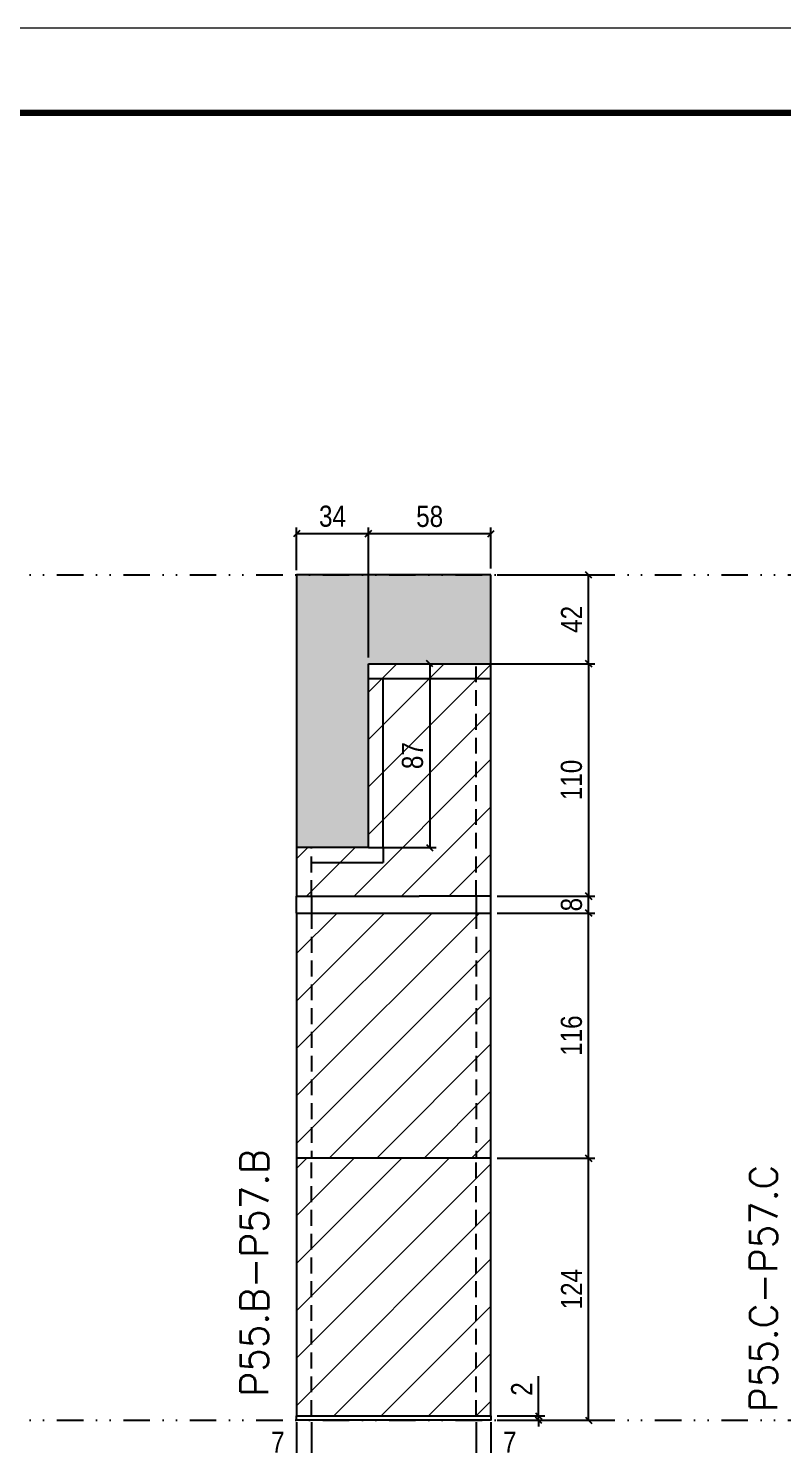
# Model space of a CAD drawing. Extents: x 28748 to 35002, y 14885 to 43501.
# Drawn here: x 29433 to 29790, y 32493 to 33164 of the extents above; entities that cross this region are included whole.
import ezdxf

# ---------------------------------------------------------------- set-up
doc = ezdxf.new("R2010")
doc.units = 0
for name, pattern in [('DASHED', [0.75, 0.5, -0.25]), ('DIVIDE2', [0.625, 0.25, -0.125, 0, -0.125, 0, -0.125]), ('HIDDEN', [0.375, 0.25, -0.125])]:
    doc.linetypes.add(name, pattern=pattern)
for name, color, linetype in [('COTA', 241, 'Continuous'), ('FUNDOS', 1, 'Continuous'), ('Nível', 160, 'Continuous'), ('Painéis', 200, 'Continuous'), ('SARR_2.2x7', 40, 'Continuous'), ('Sarrafo de Pressão', 42, 'HIDDEN')]:
    doc.layers.add(name, color=color, linetype=linetype)
for name, color, linetype, lineweight in [('Folhas', 255, 'Continuous', 9), ('Hachura', 251, 'Continuous', 9), ('SARRAFO DE PRESSAO', 251, 'DASHED', 9), ('Texto Seção', 7, 'Continuous', 15)]:
    doc.layers.add(name, color=color, linetype=linetype, lineweight=lineweight)
doc.styles.add('COTA TECNICA', font='techl___.ttf', dxfattribs={"height": 10})
doc.styles.add('COTA TECNICA-50', font='techl___.ttf', dxfattribs={"height": 10})
doc.styles.add('REGUA-120', font='ROMANS.shx', dxfattribs={"height": 15})
doc.dimstyles.new('COTA PAINEL-50', dxfattribs={"dimtxt": 10, "dimasz": 3, "dimexe": 3, "dimexo": 3, "dimgap": 3, "dimtad": 1, "dimdec": 1, "dimzin": 12, "dimdsep": 46, "dimtxsty": 'COTA TECNICA-50', "dimblk1": 'OBLIQUE', "dimblk2": 'OBLIQUE', "dimsah": 1, "dimcen": 0.9, "dimclrd": 4, "dimclre": 4, "dimclrt": 240, "dimadec": 1, "dimazin": 3, "dimtfac": 1, "dimtdec": 1, "dimtmove": 0, "dimatfit": 3, "dimfxl": 1, "dimtolj": 1, "dimtzin": 12, "dimarcsym": 0})
doc.dimstyles.new('PAINEL', dxfattribs={"dimtxt": 10, "dimasz": 3, "dimexe": 3, "dimexo": 3, "dimgap": 3, "dimtad": 1, "dimdec": 1, "dimzin": 12, "dimdsep": 46, "dimtxsty": 'COTA TECNICA', "dimblk1": 'OBLIQUE', "dimblk2": 'OBLIQUE', "dimsah": 1, "dimcen": 0.9, "dimclrd": 4, "dimclre": 4, "dimclrt": 240, "dimadec": 1, "dimazin": 3, "dimtfac": 1, "dimtdec": 1, "dimtmove": 0, "dimatfit": 3, "dimfxl": 1, "dimtolj": 1, "dimtzin": 12, "dimarcsym": 0})

# ---------------------------------------------------------------- blocks, each defined once
blk = doc.blocks.new('9999999999')
at = {"layer": 'Folhas'}
blk.add_lwpolyline([(98138.98, 34190.21), (99623.98, 34190.21), (99623.98, 35240.21), (98138.98, 35240.21)], close=True, dxfattribs=at)
at = {"layer": 'Folhas', "color": 30, "const_width": 3}
blk.add_lwpolyline([(98213.98, 34230.21), (99583.98, 34230.21), (99583.98, 35200.21), (98213.98, 35200.21)], close=True, dxfattribs=at)
blk = doc.blocks.new('_Oblique')
at = {"color": 0, "linetype": 'ByBlock', "lineweight": -2}
blk.add_line((-0.5, -0.5), (0.5, 0.5), dxfattribs=at)
blk = doc.blocks.new('*D678')
at = {"layer": 'COTA', "color": 4, "lineweight": -2, "transparency": 16777216}
for p, q in [((29560.1, 32503.85), (29560.1, 32449.68)), ((29652.1, 32503.85), (29652.1, 32449.68)), ((29560.1, 32452.68), (29652.1, 32452.68))]:
    blk.add_line(p, q, dxfattribs=at)
at = {"layer": 'Defpoints', "color": 0, "transparency": 16777216}
for p in [(29560.1, 32506.85), (29652.1, 32506.85), (29652.1, 32452.68)]:
    blk.add_point(p, dxfattribs=at)
at = {"layer": 'COTA', "color": 4, "lineweight": -2, "transparency": 16777216, "xscale": 3, "yscale": 3, "zscale": 3, "rotation": 180}
blk.add_blockref('_Oblique', (29560.1, 32452.68), dxfattribs=at)
at = {"layer": 'COTA', "color": 4, "lineweight": -2, "transparency": 16777216, "xscale": 3, "yscale": 3, "zscale": 3}
blk.add_blockref('_Oblique', (29652.1, 32452.68), dxfattribs=at)
at = {"layer": 'COTA', "color": 240, "transparency": 16777216, "insert": (29606.1, 32460.76), "char_height": 10, "attachment_point": 5, "style": 'COTA TECNICA'}
blk.add_mtext('\\A1;92', dxfattribs=at)
blk = doc.blocks.new('*D679')
at = {"layer": 'COTA', "color": 4, "lineweight": -2, "transparency": 16777216}
for p, q in [((29655.1, 32628.85), (29701.34, 32628.85)), ((29698.34, 32504.85), (29698.34, 32628.85)), ((29655.1, 32504.85), (29701.34, 32504.85))]:
    blk.add_line(p, q, dxfattribs=at)
at = {"layer": 'Defpoints', "color": 0, "transparency": 16777216}
for p in [(29652.1, 32628.85), (29698.34, 32628.85), (29652.1, 32504.85)]:
    blk.add_point(p, dxfattribs=at)
at = {"layer": 'COTA', "color": 4, "lineweight": -2, "transparency": 16777216, "xscale": 3, "yscale": 3, "zscale": 3}
for p, rotation in [((29698.34, 32628.85), 90), ((29698.34, 32504.85), 270)]:
    blk.add_blockref('_Oblique', p, dxfattribs=dict(at, rotation=rotation))
at = {"layer": 'COTA', "color": 240, "transparency": 16777216, "insert": (29690.27, 32566.85), "char_height": 10, "attachment_point": 5, "rotation": 90, "style": 'COTA TECNICA-50'}
blk.add_mtext('\\A1;124', dxfattribs=at)
blk = doc.blocks.new('*D680')
at = {"layer": 'COTA', "color": 4, "lineweight": -2, "transparency": 16777216}
for p, q in [((29674.63, 32506.85), (29674.63, 32525.65)), ((29655.1, 32506.85), (29677.63, 32506.85)), ((29655.1, 32504.85), (29677.63, 32504.85)), ((29674.63, 32504.85), (29674.63, 32506.85)), ((29674.63, 32504.85), (29674.63, 32501.85))]:
    blk.add_line(p, q, dxfattribs=at)
at = {"layer": 'Defpoints', "color": 0, "transparency": 16777216}
for p in [(29652.1, 32506.85), (29652.1, 32504.85), (29674.63, 32504.85)]:
    blk.add_point(p, dxfattribs=at)
at = {"layer": 'COTA', "color": 4, "lineweight": -2, "transparency": 16777216, "xscale": 3, "yscale": 3, "zscale": 3}
for p, rotation in [((29674.63, 32506.85), 270), ((29674.63, 32504.85), 90)]:
    blk.add_blockref('_Oblique', p, dxfattribs=dict(at, rotation=rotation))
at = {"layer": 'COTA', "color": 240, "transparency": 16777216, "insert": (29666.63, 32519.6), "char_height": 10, "attachment_point": 5, "rotation": 90, "style": 'COTA TECNICA-50'}
blk.add_mtext('\\A1;2', dxfattribs=at)
blk = doc.blocks.new('*D681')
at = {"layer": 'COTA', "color": 4, "lineweight": -2, "transparency": 16777216}
for p, q in [((29567.1, 32503.85), (29567.1, 32483.34)), ((29560.1, 32501.85), (29560.1, 32483.34)), ((29560.1, 32486.34), (29545.37, 32486.34)), ((29567.1, 32486.34), (29560.1, 32486.34))]:
    blk.add_line(p, q, dxfattribs=at)
at = {"layer": 'Defpoints', "color": 0, "transparency": 16777216}
for p in [(29560.1, 32504.85), (29567.1, 32506.85), (29560.1, 32486.34)]:
    blk.add_point(p, dxfattribs=at)
at = {"layer": 'COTA', "color": 4, "lineweight": -2, "transparency": 16777216, "xscale": 3, "yscale": 3, "zscale": 3, "rotation": 180}
blk.add_blockref('_Oblique', (29560.1, 32486.34), dxfattribs=at)
at = {"layer": 'COTA', "color": 4, "lineweight": -2, "transparency": 16777216, "xscale": 3, "yscale": 3, "zscale": 3}
blk.add_blockref('_Oblique', (29567.1, 32486.34), dxfattribs=at)
at = {"layer": 'COTA', "color": 240, "transparency": 16777216, "insert": (29551.24, 32494.41), "char_height": 10, "attachment_point": 5, "style": 'COTA TECNICA-50'}
blk.add_mtext('\\A1;7', dxfattribs=at)
blk = doc.blocks.new('*D682')
at = {"layer": 'COTA', "color": 4, "lineweight": -2, "transparency": 16777216}
for p, q in [((29645.1, 32503.85), (29645.1, 32483.34)), ((29652.1, 32501.85), (29652.1, 32483.34)), ((29645.1, 32486.34), (29652.1, 32486.34)), ((29652.1, 32486.34), (29666.83, 32486.34))]:
    blk.add_line(p, q, dxfattribs=at)
at = {"layer": 'Defpoints', "color": 0, "transparency": 16777216}
for p in [(29645.1, 32506.85), (29652.1, 32504.85), (29652.1, 32486.34)]:
    blk.add_point(p, dxfattribs=at)
at = {"layer": 'COTA', "color": 4, "lineweight": -2, "transparency": 16777216, "xscale": 3, "yscale": 3, "zscale": 3, "rotation": 180}
blk.add_blockref('_Oblique', (29645.1, 32486.34), dxfattribs=at)
at = {"layer": 'COTA', "color": 4, "lineweight": -2, "transparency": 16777216, "xscale": 3, "yscale": 3, "zscale": 3}
blk.add_blockref('_Oblique', (29652.1, 32486.34), dxfattribs=at)
at = {"layer": 'COTA', "color": 240, "transparency": 16777216, "insert": (29660.97, 32494.41), "char_height": 10, "attachment_point": 5, "style": 'COTA TECNICA-50'}
blk.add_mtext('\\A1;7', dxfattribs=at)
blk = doc.blocks.new('*D683')
at = {"layer": 'Defpoints', "color": 0, "linetype": 'ByBlock', "transparency": 16777216}
for p in [(29652.1, 32744.85), (29698.34, 32744.85), (29652.1, 32628.85)]:
    blk.add_point(p, dxfattribs=at)
at = {"layer": 'FUNDOS', "color": 4, "linetype": 'ByBlock', "lineweight": -2, "transparency": 16777216}
for p, q in [((29655.1, 32744.85), (29701.34, 32744.85)), ((29698.34, 32628.85), (29698.34, 32744.85)), ((29655.1, 32628.85), (29701.34, 32628.85))]:
    blk.add_line(p, q, dxfattribs=at)
at = {"layer": 'FUNDOS', "color": 4, "linetype": 'ByBlock', "lineweight": -2, "transparency": 16777216, "xscale": 3, "yscale": 3, "zscale": 3}
for p, rotation in [((29698.34, 32744.85), 90), ((29698.34, 32628.85), 270)]:
    blk.add_blockref('_Oblique', p, dxfattribs=dict(at, rotation=rotation))
at = {"layer": 'FUNDOS', "color": 240, "linetype": 'ByBlock', "transparency": 16777216, "insert": (29690.24, 32686.85), "char_height": 10, "attachment_point": 5, "rotation": 90, "style": 'COTA TECNICA'}
blk.add_mtext('\\A1;116', dxfattribs=at)
blk = doc.blocks.new('*D2442')
at = {"layer": 'COTA', "color": 4, "lineweight": -2, "transparency": 16777216}
for p, q in [((29621.1, 32862.85), (29701.34, 32862.85)), ((29698.34, 32862.85), (29698.34, 32752.85)), ((29655.1, 32752.85), (29701.34, 32752.85))]:
    blk.add_line(p, q, dxfattribs=at)
at = {"layer": 'Defpoints', "color": 0, "transparency": 16777216}
for p in [(29618.1, 32862.85), (29652.1, 32752.85), (29698.34, 32752.85)]:
    blk.add_point(p, dxfattribs=at)
at = {"layer": 'COTA', "color": 4, "lineweight": -2, "transparency": 16777216, "xscale": 3, "yscale": 3, "zscale": 3}
for p, rotation in [((29698.34, 32862.85), 90), ((29698.34, 32752.85), 270)]:
    blk.add_blockref('_Oblique', p, dxfattribs=dict(at, rotation=rotation))
at = {"layer": 'COTA', "color": 240, "transparency": 16777216, "insert": (29690.24, 32807.85), "char_height": 10, "attachment_point": 5, "rotation": 90, "style": 'COTA TECNICA-50'}
blk.add_mtext('\\A1;110', dxfattribs=at)
blk = doc.blocks.new('*D2443')
at = {"layer": 'COTA', "color": 4, "lineweight": -2, "transparency": 16777216}
for p, q in [((29560.1, 32907.12), (29560.1, 32927.39)), ((29594.1, 32865.85), (29594.1, 32927.39)), ((29594.1, 32924.39), (29560.1, 32924.39))]:
    blk.add_line(p, q, dxfattribs=at)
at = {"layer": 'Defpoints', "color": 0, "transparency": 16777216}
for p in [(29560.1, 32924.39), (29560.1, 32904.12), (29594.1, 32862.85)]:
    blk.add_point(p, dxfattribs=at)
at = {"layer": 'COTA', "color": 4, "lineweight": -2, "transparency": 16777216, "xscale": 3, "yscale": 3, "zscale": 3, "rotation": 180}
blk.add_blockref('_Oblique', (29560.1, 32924.39), dxfattribs=at)
at = {"layer": 'COTA', "color": 4, "lineweight": -2, "transparency": 16777216, "xscale": 3, "yscale": 3, "zscale": 3}
blk.add_blockref('_Oblique', (29594.1, 32924.39), dxfattribs=at)
at = {"layer": 'COTA', "color": 240, "transparency": 16777216, "insert": (29577.1, 32932.61), "char_height": 10, "attachment_point": 5, "style": 'COTA TECNICA-50'}
blk.add_mtext('\\A1;34', dxfattribs=at)
blk = doc.blocks.new('*D2440')
at = {"layer": 'COTA', "color": 4, "lineweight": -2, "transparency": 16777216}
for p, q in [((29655.1, 32904.85), (29701.34, 32904.85)), ((29698.34, 32862.85), (29698.34, 32904.85)), ((29621.1, 32862.85), (29701.34, 32862.85))]:
    blk.add_line(p, q, dxfattribs=at)
at = {"layer": 'Defpoints', "color": 0, "transparency": 16777216}
for p in [(29652.1, 32904.85), (29698.34, 32904.85), (29618.1, 32862.85)]:
    blk.add_point(p, dxfattribs=at)
at = {"layer": 'COTA', "color": 4, "lineweight": -2, "transparency": 16777216, "xscale": 3, "yscale": 3, "zscale": 3}
for p, rotation in [((29698.34, 32904.85), 90), ((29698.34, 32862.85), 270)]:
    blk.add_blockref('_Oblique', p, dxfattribs=dict(at, rotation=rotation))
at = {"layer": 'COTA', "color": 240, "transparency": 16777216, "insert": (29690.27, 32883.85), "char_height": 10, "attachment_point": 5, "rotation": 90, "style": 'COTA TECNICA'}
blk.add_mtext('\\A1;42', dxfattribs=at)
blk = doc.blocks.new('*D2441')
at = {"layer": 'COTA', "color": 4, "lineweight": -2, "transparency": 16777216}
for p, q in [((29594.1, 32865.85), (29594.1, 32927.39)), ((29652.1, 32907.85), (29652.1, 32927.39)), ((29652.1, 32924.39), (29594.1, 32924.39))]:
    blk.add_line(p, q, dxfattribs=at)
at = {"layer": 'Defpoints', "color": 0, "transparency": 16777216}
for p in [(29594.1, 32924.39), (29652.1, 32904.85), (29594.1, 32862.85)]:
    blk.add_point(p, dxfattribs=at)
at = {"layer": 'COTA', "color": 4, "lineweight": -2, "transparency": 16777216, "xscale": 3, "yscale": 3, "zscale": 3, "rotation": 180}
blk.add_blockref('_Oblique', (29594.1, 32924.39), dxfattribs=at)
at = {"layer": 'COTA', "color": 4, "lineweight": -2, "transparency": 16777216, "xscale": 3, "yscale": 3, "zscale": 3}
blk.add_blockref('_Oblique', (29652.1, 32924.39), dxfattribs=at)
at = {"layer": 'COTA', "color": 240, "transparency": 16777216, "insert": (29623.1, 32932.52), "char_height": 10, "attachment_point": 5, "style": 'COTA TECNICA'}
blk.add_mtext('\\A1;58', dxfattribs=at)
blk = doc.blocks.new('*D2444')
at = {"layer": 'COTA', "color": 4, "lineweight": -2, "transparency": 16777216}
for p, q in [((29597.1, 32862.85), (29626.1, 32862.85)), ((29623.1, 32862.85), (29623.1, 32775.85)), ((29597.6, 32775.85), (29626.1, 32775.85))]:
    blk.add_line(p, q, dxfattribs=at)
at = {"layer": 'Defpoints', "color": 0, "transparency": 16777216}
for p in [(29594.1, 32862.85), (29594.6, 32775.85), (29623.1, 32775.85)]:
    blk.add_point(p, dxfattribs=at)
at = {"layer": 'COTA', "color": 4, "lineweight": -2, "transparency": 16777216, "xscale": 3, "yscale": 3, "zscale": 3}
for p, rotation in [((29623.1, 32862.85), 90), ((29623.1, 32775.85), 270)]:
    blk.add_blockref('_Oblique', p, dxfattribs=dict(at, rotation=rotation))
at = {"layer": 'COTA', "color": 240, "transparency": 16777216, "insert": (29615.01, 32819.35), "char_height": 10, "attachment_point": 5, "rotation": 90, "style": 'COTA TECNICA'}
blk.add_mtext('\\A1;87', dxfattribs=at)
blk = doc.blocks.new('*D2611')
at = {"layer": 'COTA', "color": 4, "lineweight": -2, "transparency": 16777216}
for p, q in [((29655.1, 32752.85), (29701.34, 32752.85)), ((29698.34, 32744.85), (29698.34, 32752.85)), ((29655.1, 32744.85), (29701.34, 32744.85))]:
    blk.add_line(p, q, dxfattribs=at)
at = {"layer": 'Defpoints', "color": 0, "transparency": 16777216}
for p in [(29652.1, 32752.85), (29698.34, 32752.85), (29652.1, 32744.85)]:
    blk.add_point(p, dxfattribs=at)
at = {"layer": 'COTA', "color": 4, "lineweight": -2, "transparency": 16777216, "xscale": 3, "yscale": 3, "zscale": 3}
for p, rotation in [((29698.34, 32752.85), 90), ((29698.34, 32744.85), 270)]:
    blk.add_blockref('_Oblique', p, dxfattribs=dict(at, rotation=rotation))
at = {"layer": 'COTA', "color": 240, "transparency": 16777216, "insert": (29690.25, 32748.85), "char_height": 10, "attachment_point": 5, "rotation": 90, "style": 'COTA TECNICA'}
blk.add_mtext('\\A1;8', dxfattribs=at)

msp = doc.modelspace()

# ---------------------------------------------------------------- hatches: boundary and pattern name
at = {"layer": 'COTA', "linetype": 'ByBlock'}
h = msp.add_hatch(dxfattribs=at)
h.set_pattern_fill('AR-CONC', color=256, scale=0.03)
h.set_pattern_definition([(50, (288.8415, 8), (5.46554007, -0.47817257), [0.5715, -6.2865]), (355, (288.8415, 8), (-1.05730264, 5.73170536), [0.4572, -5.0292175]), (100.451445, (289.297, 7.96), (4.4082374, 5.25353256), [0.48570026, -5.34270734]), (46.1842, (288.8415, 9.524), (8.1323712, -1.2612698), [0.85725, -9.42975]), (96.635558, (289.519, 9.419), (7.122124, 7.4227837), [0.7285507, -8.0140682]), (351.184151, (288.8415, 9.524), (7.122124, 7.4227837), [0.685799, -7.543792]), (21, (289.6035, 9.143), (4.54843174, -3.06795595), [0.5715, -6.2865]), (326, (289.6035, 9.143), (1.85406085, 5.525639), [0.4572, -5.0292]), (71.451445, (289.9826, 8.8873), (6.4024926, 2.45768307), [0.48570026, -5.3426981]), (37.5, (288.8415, 8), (0.0926581, 2.53665117), [0, -4.96824, 0, -5.1054, 0, -5.04825]), (7.5, (288.8415, 8), (2.00458988, 3.00541724), [0, -2.91084, 0, -4.85394, 0, -1.92405]), (327.5, (287.1423, 8), (4.067717855, -0.17186232), [0, -1.905, 0, -5.9436, 0, -7.8867]), (317.5, (286.3803, 8), (4.44387544, 0.76279473), [0, -2.4765, 0, -3.94716, 0, -5.6007])])
h.paths.add_polyline_path([(29594.1, 32794.85), (29594.1, 32775.85), (29560.1, 32775.85), (29560.1, 32904.85), (29652.1, 32904.85), (29652.1, 32862.85), (29594.1, 32862.85)])
at = {"layer": 'Hachura'}
h = msp.add_hatch(dxfattribs=at)
h.set_pattern_fill('ANSI31', color=256, scale=5)
h.paths.add_polyline_path([(29652.1, 32862.85), (29594.1, 32862.85), (29594.1, 32794.85), (29594.1, 32775.85), (29560.1, 32775.85), (29560.1, 32752.85), (29594.1, 32752.85), (29618.1, 32752.85), (29652.1, 32752.85), (29652.1, 32794.85)])
h = msp.add_hatch(dxfattribs=at)
h.set_pattern_fill('ANSI31', color=256, scale=5)
h.paths.add_polyline_path([(29652.1, 32744.85), (29618.1, 32744.85), (29560.1, 32744.85), (29560.1, 32628.85), (29652.1, 32628.85)])
at = {"layer": 'Hachura', "linetype": 'ByBlock'}
h = msp.add_hatch(dxfattribs=at)
h.set_pattern_fill('ANSI31', color=256, scale=5)
h.set_pattern_definition([(45, (-101914.437, 1369.089), (-11.2253202, 11.2253202), [])])
h.paths.add_polyline_path([(29652.1, 32628.85), (29560.1, 32628.85), (29560.1, 32506.85), (29652.1, 32506.85)])

# ---------------------------------------------------------------- linework, layer by layer
at = {"layer": 'COTA', "linetype": 'ByBlock'}
for p, q in [((29652.1, 32904.85), (29560.1, 32904.85)), ((29560.1, 32904.85), (29560.1, 32775.85)), ((29652.1, 32862.85), (29652.1, 32904.85))]:
    msp.add_line(p, q, dxfattribs=at)
at = {"layer": 'Nível', "color": 4, "linetype": 'DIVIDE2', "ltscale": 50}
for p, q in [((29163.65, 32904.85), (30193.34, 32904.85)), ((29163.65, 32504.85), (30193.34, 32504.85))]:
    msp.add_line(p, q, dxfattribs=at)
at = {"layer": 'Painéis'}
for p, q in [((29594.1, 32794.85), (29594.1, 32862.85)), ((29594.1, 32862.85), (29652.1, 32862.85)), ((29652.1, 32794.85), (29652.1, 32862.85)), ((29594.1, 32775.85), (29594.1, 32794.85)), ((29652.1, 32752.85), (29652.1, 32794.85)), ((29594.1, 32775.85), (29560.1, 32775.85)), ((29560.1, 32775.85), (29560.1, 32752.85)), ((29560.1, 32752.85), (29618.1, 32752.85)), ((29560.1, 32752.85), (29594.1, 32752.85)), ((29560.1, 32744.85), (29560.1, 32752.85)), ((29652.1, 32752.85), (29618.1, 32752.85)), ((29652.1, 32744.85), (29652.1, 32752.85)), ((29560.1, 32744.85), (29560.1, 32628.85)), ((29560.1, 32744.85), (29652.1, 32744.85)), ((29652.1, 32628.85), (29652.1, 32744.85))]:
    msp.add_line(p, q, dxfattribs=at)
for points in [[(29560.1, 32506.85), (29652.1, 32506.85), (29652.1, 32628.85), (29560.1, 32628.85)], [(29560.1, 32506.85), (29652.1, 32506.85), (29652.1, 32504.85), (29560.1, 32504.85)]]:
    msp.add_lwpolyline(points, close=True, dxfattribs=at)
at = {"layer": 'SARR_2.2x7'}
for p, q in [((29594.1, 32855.85), (29652.1, 32855.85)), ((29601.1, 32775.85), (29601.1, 32855.85)), ((29594.1, 32775.85), (29601.1, 32775.85)), ((29601.1, 32775.85), (29601.1, 32768.85)), ((29567.1, 32768.85), (29601.1, 32768.85))]:
    msp.add_line(p, q, dxfattribs=at)
at = {"layer": 'Sarrafo de Pressão', "ltscale": 30}
for p, q in [((29645.1, 32752.85), (29645.1, 32862.85)), ((29567.1, 32752.85), (29567.1, 32775.85)), ((29567.1, 32752.85), (29567.1, 32744.85)), ((29645.1, 32752.85), (29645.1, 32744.85)), ((29567.1, 32744.85), (29567.1, 32628.85)), ((29645.1, 32744.85), (29645.1, 32628.85)), ((29567.1, 32506.85), (29567.1, 32628.85)), ((29645.1, 32506.85), (29645.1, 32628.85))]:
    msp.add_line(p, q, dxfattribs=at)

# ---------------------------------------------------------------- block references
at = {"layer": 'SARRAFO DE PRESSAO', "color": 6, "linetype": 'ByBlock'}
msp.add_blockref('9999999999', (-69390.64, -2076.64), dxfattribs=at)

# ---------------------------------------------------------------- texts
at = {"layer": 'Texto Seção', "char_height": 13, "width": 285.3299, "attachment_point": 7, "rotation": 90, "style": 'REGUA-120'}
for s, insert in [('\\pxt3;P55.B-P57.B', (29546.63, 32516.1)), ('P55.C-P57.C', (29787.61, 32508.78))]:
    msp.add_mtext(s, dxfattribs=dict(at, insert=insert))

# ---------------------------------------------------------------- dimensions: what is measured, and where the dimension line sits
at = {"layer": 'COTA'}
for base, p1, p2, angle, dimstyle, picture, middle in [((29560.1, 32924.39), (29594.1, 32862.85), (29560.1, 32904.12), 180, 'COTA PAINEL-50', '*D2443', (29577.1, 32932.61)), ((29594.1, 32924.39), (29652.1, 32904.85), (29594.1, 32862.85), 180, 'PAINEL', '*D2441', (29623.1, 32932.52)), ((29698.34, 32904.85), (29618.1, 32862.85), (29652.1, 32904.85), 90, 'PAINEL', '*D2440', (29690.27, 32883.85)), ((29623.1, 32775.85), (29594.1, 32862.85), (29594.6, 32775.85), 90, 'PAINEL', '*D2444', (29615.01, 32819.35)), ((29698.34, 32752.85), (29618.1, 32862.85), (29652.1, 32752.85), 90, 'COTA PAINEL-50', '*D2442', (29690.24, 32807.85)), ((29698.34, 32628.85), (29652.1, 32504.85), (29652.1, 32628.85), 90, 'COTA PAINEL-50', '*D679', (29690.27, 32566.85)), ((29560.1, 32486.34), (29567.1, 32506.85), (29560.1, 32504.85), 180, 'COTA PAINEL-50', '*D681', (29551.24, 32494.41))]:
    dim = msp.add_linear_dim(base=base, p1=p1, p2=p2, angle=angle, dimstyle=dimstyle, dxfattribs=at)
    dim.commit()
    dim.dimension.update_dxf_attribs({"geometry": picture, "text_midpoint": middle})
for base, p1, p2, dimstyle, picture, middle in [((29698.34, 32752.85), (29652.1, 32744.85), (29652.1, 32752.85), 'PAINEL', '*D2611', (29698.34, 32748.85)), ((29674.63, 32504.85), (29652.1, 32506.85), (29652.1, 32504.85), 'COTA PAINEL-50', '*D680', (29674.63, 32519.6))]:
    dim = msp.add_linear_dim(base=base, p1=p1, p2=p2, angle=90, dimstyle=dimstyle, dxfattribs=at)
    dim.commit()
    dim.dimension.update_dxf_attribs({"geometry": picture, "text_midpoint": middle, "dimtype": 160})
dim = msp.add_linear_dim(base=(29652.1, 32452.68), p1=(29560.1, 32506.85), p2=(29652.1, 32506.85), dimstyle='PAINEL', override={"dimarcsym": 2}, dxfattribs=at)
dim.commit()
dim.dimension.update_dxf_attribs({"geometry": '*D678', "text_midpoint": (29606.1, 32460.76)})
dim = msp.add_linear_dim(base=(29652.1, 32486.34), p1=(29645.1, 32506.85), p2=(29652.1, 32504.85), dimstyle='COTA PAINEL-50', dxfattribs=at)
dim.commit()
dim.dimension.update_dxf_attribs({"geometry": '*D682', "text_midpoint": (29660.97, 32494.41)})
at = {"layer": 'FUNDOS', "linetype": 'ByBlock'}
dim = msp.add_linear_dim(base=(29698.34, 32744.85), p1=(29652.1, 32628.85), p2=(29652.1, 32744.85), angle=90, dimstyle='PAINEL', dxfattribs=at)
dim.commit()
dim.dimension.update_dxf_attribs({"geometry": '*D683', "text_midpoint": (29690.24, 32686.85)})

doc.saveas('drawing.dxf')
